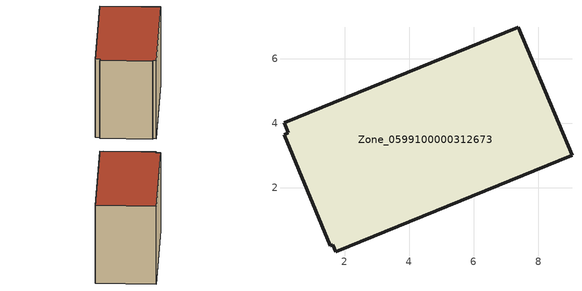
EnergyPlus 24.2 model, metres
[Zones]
Zone_0599100000312673
 floor ground (C_G): 7.38,6.97 9.04,3.01 1.72,0.03 1.64,0.25 1.56,0.21 0.13,3.65 0.26,3.71 0.14,4.02 z0
 wall outside (C_F): 0.13,3.65 1.56,0.21 1.64,0.25 1.72,0.03 9.04,3.01 7.38,6.97 0.14,4.02 0.26,3.71 0.13,3.65 z0:6.26
 roof outside (C_R): 1.56,0.21 1.64,0.25 1.72,0.03 9.04,3.01 7.38,6.97 0.14,4.02 0.26,3.71 0.13,3.65 z6.26
[BUILDING]
Pand.0599100000312673: North Axis=0; Terrain=City; Loads Convergence Tolerance Value=0.04; Temperature Convergence Tolerance Value=0.4; Solar Distribution=FullExterior; Maximum Number of Warmup Days=25; Minimum Number of Warmup Days=1
[Site:Location]
Rotterdam.The.Hague.AP_ZH_NLD Design_Conditions: Latitude=51.96; Longitude=4.45; Time Zone=1; Elevation=-4.5
[SITE:GROUNDTEMPERATURE:BUILDINGSURFACE]
18, 18, 18, 18, 18, 18, 18, 18, 18, 18, 18, 18
[MATERIAL] Thermal Absorptance=0.9; Solar Absorptance=0.7; Visible Absorptance=0.7
Name | Roughness | Thickness | Conductivity | Density | Specific Heat
G.TI.1946 | MediumSmooth | 0.15 | 1 | 540 | 1210
F.TI.1946 | Rough | 0.3 | 0.857143 | 1920 | 840
R.TI.1946 | MediumRough | 0.2 | 0.1 | 1500 | 1000
[CONSTRUCTION]
C_G: G.TI.1946
C_F: F.TI.1946
C_R: R.TI.1946
[ZONE]
Zone_0599100000312673: Type=1; Multiplier=1; Ceiling Height=Autocalculate; Volume=Autocalculate; Floor Area=autocalculate; Part of Total Floor Area=Yes
[ZONEINFILTRATION:DESIGNFLOWRATE]
Infil_Zone_0599100000312673: Zone or ZoneList or Space or SpaceList=Zone_0599100000312673; Schedule=AlwaysOn; Design Flow Rate Calculation Method=Flow/Area; Flow Rate per Floor Area=0.003; Constant Term Coefficient=1; Temperature Term Coefficient=0; Velocity Term Coefficient=0; Velocity Squared Term Coefficient=0
[HVACTEMPLATE:ZONE:IDEALLOADSAIRSYSTEM]
Zone_0599100000312673: Maximum Heating Supply Air Temperature=50; Minimum Cooling Supply Air Temperature=13; Maximum Heating Supply Air Humidity Ratio=0.0156; Minimum Cooling Supply Air Humidity Ratio=0.0077; Heating Limit=NoLimit; Cooling Limit=NoLimit; Dehumidification Control Type=ConstantSensibleHeatRatio; Cooling Sensible Heat Ratio=0.7; Dehumidification Setpoint=60; Humidification Control Type=None; Humidification Setpoint=30; Outdoor Air Method=None; Outdoor Air Flow Rate per Person=0.00944; Outdoor Air Flow Rate per Zone Floor Area=0; Outdoor Air Flow Rate per Zone=0; Demand Controlled Ventilation Type=None; Outdoor Air Economizer Type=NoEconomizer; Heat Recovery Type=None; Sensible Heat Recovery Effectiveness=0.7; Latent Heat Recovery Effectiveness=0.65
[ZONECONTROL:THERMOSTAT]
ThermostatControl_Zone_0599100000312673: Zone or ZoneList=Zone_0599100000312673; Control Type Schedule=DualSetpointControlType; Control 1=Thermostat_Zone_0599100000312673; Temperature Difference Between Cutout And Setpoint=0
[THERMOSTATSETPOINT:DUALSETPOINT]
Thermostat_Zone_0599100000312673: Heating Setpoint Temperature Schedule=HeatingSetpoint_Zone_0599100000312673; Cooling Setpoint Temperature Schedule=CoolingSetpoint_Zone_0599100000312673
[SCHEDULE:COMPACT]
HeatingSetpoint_Zone_0599100000312673: Through: 12/31, For: AllDays, Until: 24:00, 21
CoolingSetpoint_Zone_0599100000312673: Through: 12/31, For: AllDays, Until: 24:00, 24
DualSetpointControlType: Through: 12/31, For: AllDays, Until: 24:00, 4
AlwaysOn: Through: 12/31, For: AllDays, Until: 24:00, 1
